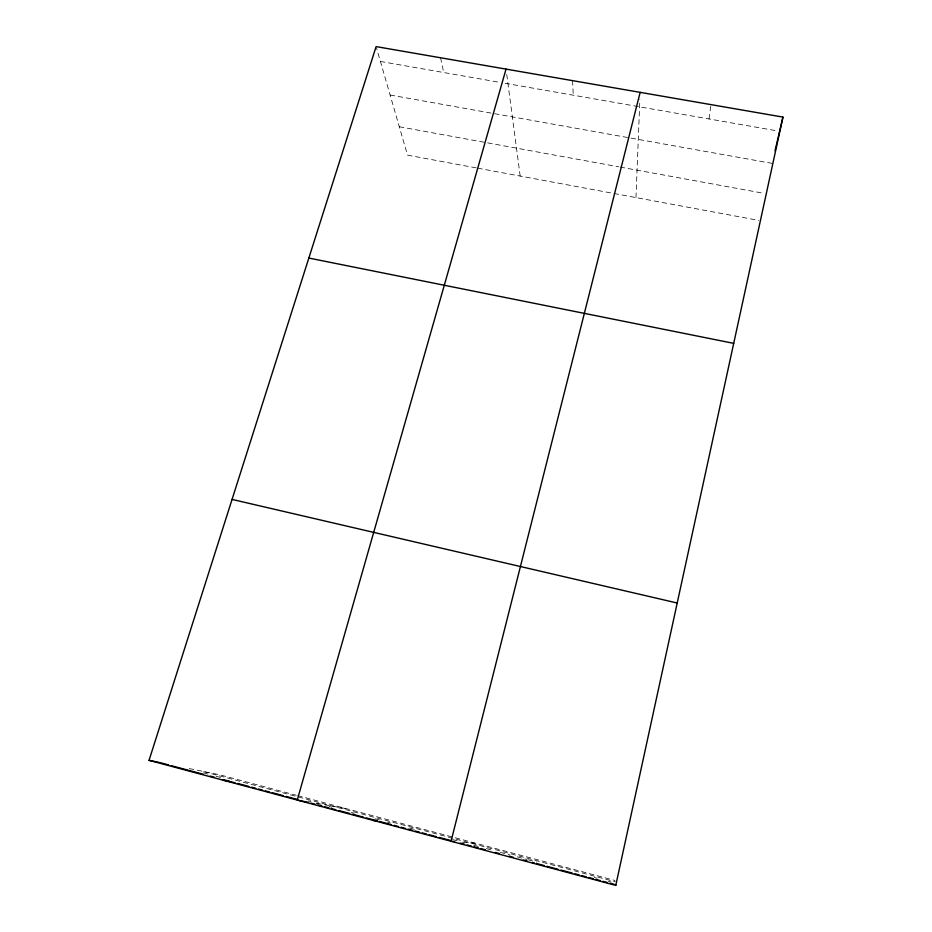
<?xml version="1.0" encoding="UTF-8"?>
<svg xmlns="http://www.w3.org/2000/svg" width="932" height="932" viewBox="0 0 932 932"><rect width="100%" height="100%" fill="white"/><g stroke="black" fill="none" stroke-linecap="round" stroke-linejoin="round"><path stroke-width="0.7" stroke-dasharray="4.66 3.5" d="M635.973 197.572L639.865 99.584M709.019 118.958L710.953 104.617M462.458 842.225L476.229 843.378M380.407 61.454L499.401 82.272M505.121 83.274L778.197 131.062M316.542 803.419L346.028 808.557M390.112 95.017L772.092 163.356M399.304 126.752L618.708 166.805M620.118 167.073L763.576 193.262M476.217 167.888L407.505 155.12L376.505 47.951M477.638 168.156L758.706 220.383M189.278 768.562L219.847 774.818L296.271 795.252M297.646 795.625L614.805 880.425L615.05 881.695L201.65 771.09M203.421 772.873L210.411 774.748M216.014 776.24L223.004 778.115M308.154 800.914L310.95 801.66M316.519 803.151L319.315 803.897M329.054 806.506L331.839 807.252M351.306 812.459L354.09 813.205M374.955 818.797L380.524 820.288M387.479 822.152L390.263 822.886M409.707 828.094L415.253 829.585M452.742 839.616L458.299 841.107M473.677 845.219L480.691 847.106M486.306 848.598L493.319 850.485M500.333 852.361L510.142 854.982M517.155 856.858L526.976 859.49M528.374 859.863L536.797 862.123M594.29 877.513L597.097 878.259M608.316 881.264L611.112 882.022M440.556 57.772L443.702 72.533M506.74 74.444L520.173 176.055M572.563 80.641L573.262 95.204"/><path stroke-width="1.4" d="M615.761 885.4L782.95 117.094L376.109 46.6L149.05 760.337L615.761 885.4L615.621 884.701M775.028 150.809L782.95 117.094M640.156 92.35L451.053 841.27L454.583 841.561M506.041 69.108L297.238 800.052L308.212 802.347M532.591 863.114L534.327 862.927M373.429 820.463L377.332 821.022M222.468 780.014L234.992 782.729M308.842 258.059L733.705 343.36M149.05 760.337L158.941 762.353M232.056 499.412L677.203 603.016M160.316 762.726L168.61 764.951M171.383 765.696L203.188 774.212M210.096 776.065L214.255 777.172M223.936 779.769L229.458 781.249M237.753 783.474L248.809 786.433M251.57 787.179L255.718 788.286M258.479 789.02L262.614 790.138M265.387 790.872L269.523 791.99M272.295 792.724L283.34 795.683M286.101 796.429L297.157 799.388M310.973 803.093L315.109 804.199M317.87 804.933L322.018 806.052M324.779 806.786L328.926 807.893M331.687 808.638L335.823 809.745M338.584 810.491L349.64 813.45M352.401 814.184L363.445 817.143M366.206 817.888L377.25 820.847M380.035 821.593L391.289 824.61M394.108 825.356L398.325 826.486M401.133 827.243L405.362 828.373M408.169 829.131L412.387 830.261M415.206 831.006L419.423 832.136M422.231 832.893L426.46 834.024M429.268 834.781L436.304 836.656M439.112 837.414L450.366 840.431M460.175 843.064L464.381 844.182M467.177 844.928L471.371 846.058M474.167 846.804L478.372 847.934M481.168 848.679L485.362 849.809M495.16 852.431L499.354 853.549M509.14 856.182L513.346 857.3M523.132 859.921L527.326 861.052M537.135 863.673L544.137 865.548M546.944 866.306L558.152 869.311M560.959 870.057L572.166 873.063M574.974 873.808L579.18 874.938M581.987 875.684L586.193 876.814M588.989 877.571L593.195 878.69M596.002 879.447L600.208 880.565M603.004 881.322L607.21 882.453M610.017 883.198L614.223 884.328"/></g></svg>
